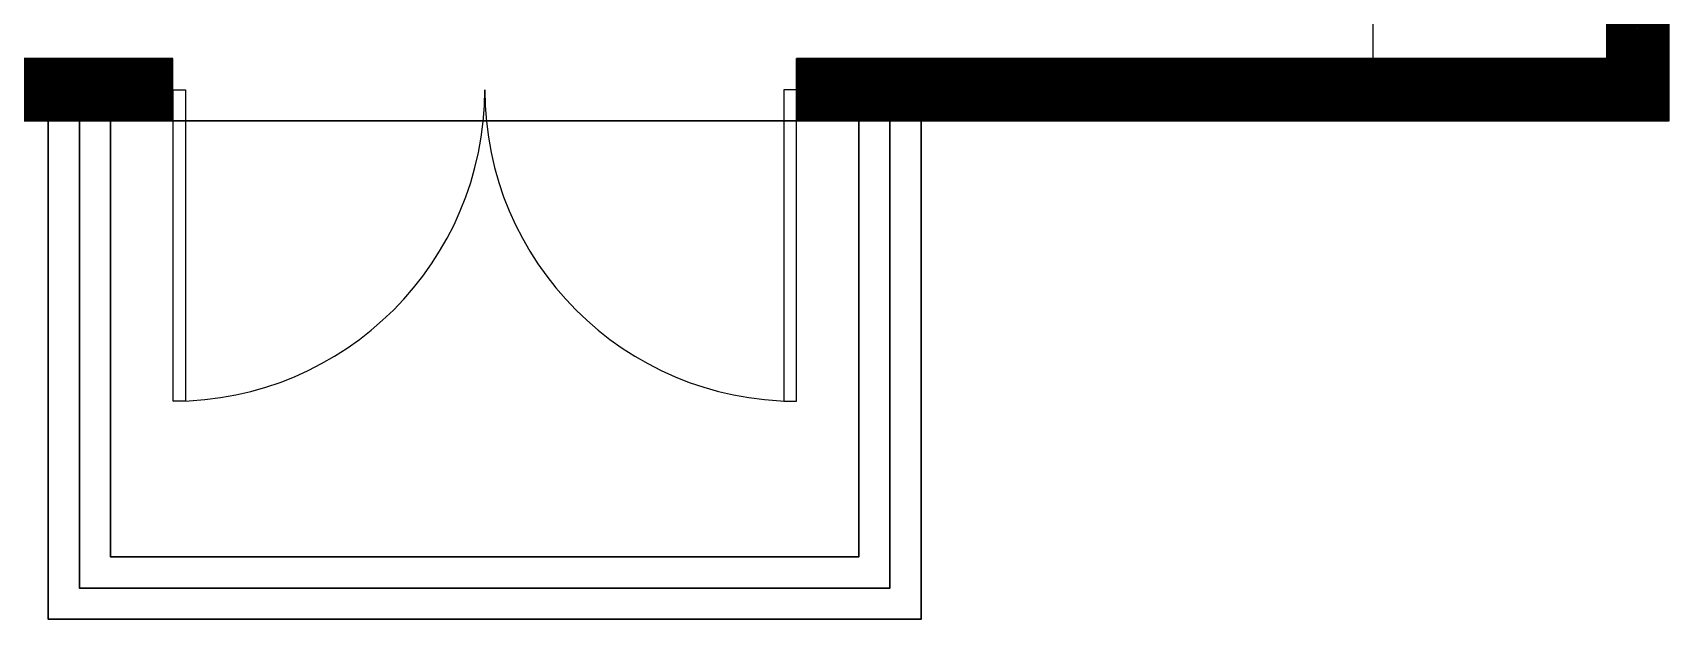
# Model space of a CAD drawing. Header units: millimetres. Extents: x -1966 to 205283, y -140015 to 7000.
# Drawn here: x 46752 to 52002, y -104291 to -102408 of the extents above; entities that cross this region are included whole.
import ezdxf

# ---------------------------------------------------------------- set-up
doc = ezdxf.new("R2010")
doc.units = ezdxf.units.MM
doc.header["$LTSCALE"] = 1000
doc.layers.add('steps-1f', color=7, linetype='Continuous', lineweight=30)
doc.layers.add('草图平面 01', color=7, linetype='Continuous')
doc.layers.add('草图平面 13', color=7, linetype='Continuous')

# ---------------------------------------------------------------- blocks, each defined once
blk = doc.blocks.new('door-2000')
for points in [[(97175.9, -47579.3), (97215.9, -47579.3), (97215.9, -48579.3), (97175.9, -48579.3)], [(99175.9, -47579.3), (99135.9, -47579.3), (99135.9, -48579.3), (99175.9, -48579.3)]]:
    blk.add_lwpolyline(points, close=True)
for centre, start, end in [((97175.9, -47579.3), 270, 0), ((99175.9, -47579.3), 180, 270)]:
    blk.add_arc(centre, 1000, start, end)

msp = doc.modelspace()

# ---------------------------------------------------------------- hatches: boundary and pattern name
h = msp.add_hatch()
h.set_pattern_fill('ANSI32', color=256)
h.set_pattern_definition([(45, (-49974.1287, -55012.0713), (-3.36759605, 3.36759605), []), (45, (-49971.8836, -55012.0713), (-3.36759605, 3.36759605), [])])
h.paths.add_polyline_path([(42101.7, -88491.4), (35801.7, -88491.4), (35801.7, -91391.4), (36001.7, -91391.4), (36001.7, -90891.4), (36001.7, -88691.4), (42101.7, -88691.4)])
h.paths.add_polyline_path([(35801.7, -94511.6), (35801.7, -94648.8, 0.468176), (39101.7, -99085.9), (40804, -102691.4), (41804, -102691.4), (47201.7, -102691.4), (47201.7, -102591.4), (47201.7, -102491.4), (41025.1, -102491.4), (40929.4, -102491.4), (39301.7, -99091.4), (39301.7, -98091.4), (39101.7, -98091.4), (39101.7, -98885.5, -0.465706), (35992.4, -94711.6), (38101.7, -94711.6), (38101.7, -94511.6), (35995.2, -94511.6), (36001.7, -94011.7), (36001.7, -92291.4), (35801.7, -92291.4)])
h.paths.add_polyline_path([(51051.7, -102491.4), (49201.7, -102491.4), (49201.7, -102691.4), (52001.7, -102691.4), (52001.7, -102291.4), (51801.7, -102291.4), (51801.7, -102491.4)])
h.paths.add_polyline_path([(52001.7, -88491.4), (51601.7, -88491.4), (51601.7, -88691.4), (51801.7, -88691.4), (51801.7, -88891.4), (52001.7, -88891.4)])

# ---------------------------------------------------------------- linework, layer by layer
for p, q in [((51051.7, -102491.4), (51051.7, -97491.4)), ((51801.7, -97491.4), (51801.7, -102491.4)), ((51801.7, -102491.4), (51801.7, -102291.4)), ((47201.7, -102691.4), (47201.7, -102491.4)), ((49201.7, -102691.4), (49201.7, -102491.4)), ((51801.7, -102491.4), (51051.7, -102491.4)), ((46901.7, -102691.4), (46801.7, -102691.4)), ((47001.7, -102691.4), (46901.7, -102691.4)), ((46901.7, -102691.4), (46901.7, -103076.2)), ((47201.7, -102691.4), (47001.7, -102691.4)), ((47001.7, -102691.4), (47001.7, -102915.7))]:
    msp.add_line(p, q)
at = {"layer": 'steps-1f'}
for points in [[(46801.7, -102691.4), (49601.7, -102691.4), (49601.7, -104291.4), (46801.7, -104291.4)], [(46901.7, -102691.4), (49501.7, -102691.4), (49501.7, -104191.4), (46901.7, -104191.4)], [(47001.7, -102691.4), (49401.7, -102691.4), (49401.7, -104091.4), (47001.7, -104091.4)]]:
    msp.add_lwpolyline(points, close=True, dxfattribs=at)
at = {"layer": '草图平面 01'}
for p, q in [((52001.7, -102691.4), (52001.7, -88491.4)), ((51801.7, -102491.4), (51801.7, -90691.4)), ((51801.7, -98991.4), (51801.7, -102491.4)), ((41025.1, -102491.4), (47201.7, -102491.4)), ((47201.7, -102491.4), (44276.4, -102491.4)), ((49201.7, -102491.4), (51801.7, -102491.4)), ((51801.7, -102491.4), (49201.7, -102491.4)), ((51801.7, -102491.4), (49301.7, -102491.4)), ((41025.1, -102691.4), (47201.7, -102691.4)), ((49201.7, -102691.4), (52001.7, -102691.4))]:
    msp.add_line(p, q, dxfattribs=at)
at = {"layer": '草图平面 13', "extrusion": (0, 1, 0)}
for p, q in [((47201.7, -102691.4, 100), (47201.7, -102691.4, 1600)), ((47201.7, -102691.4, 100), (47201.7, -102691.4)), ((49201.7, -102691.4), (49201.7, -102691.4, 100))]:
    msp.add_line(p, q, dxfattribs=at)

# ---------------------------------------------------------------- block references
msp.add_blockref('door-2000', (-49974.1, -55012.1))

doc.saveas('drawing.dxf')
